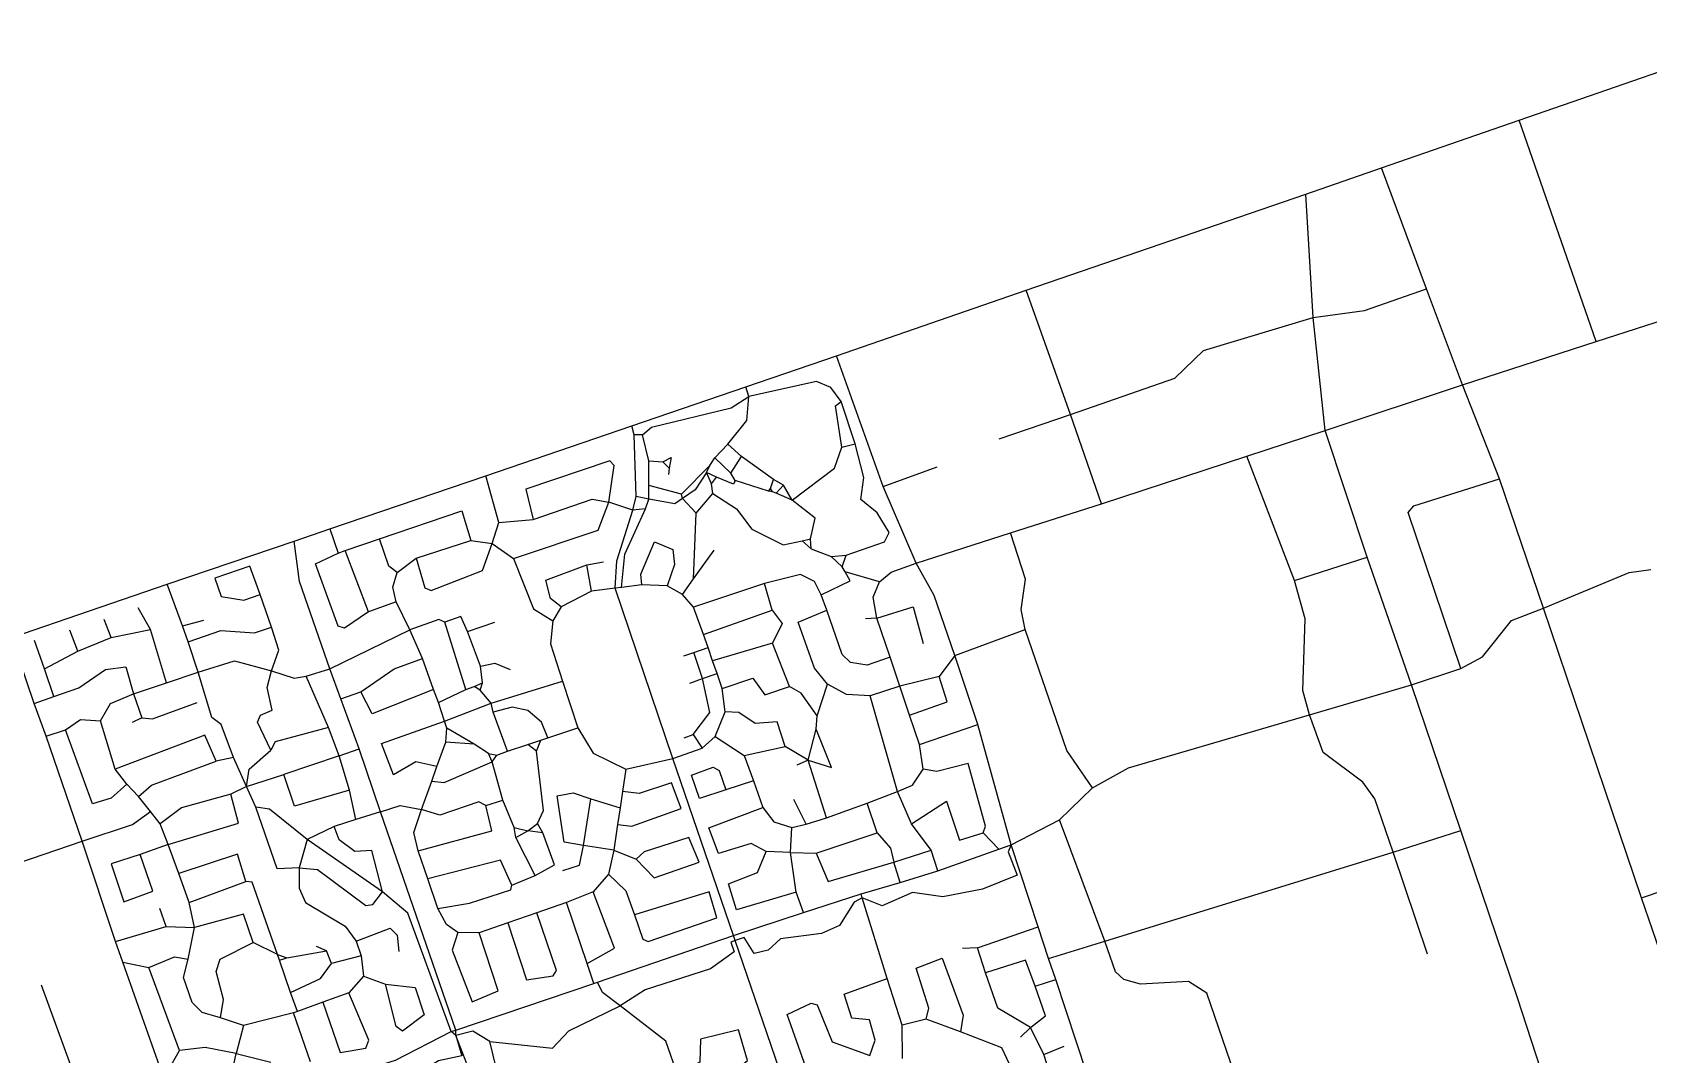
# Model space of a CAD drawing. Header units: metres. Extents: x 609554 to 651406, y 4826501 to 4857446.
# Drawn here: x 636972 to 641570, y 4852765 to 4855672 of the extents above; entities that cross this region are included whole.
import ezdxf

# ---------------------------------------------------------------- set-up
doc = ezdxf.new("R2010")
doc.units = ezdxf.units.M

msp = doc.modelspace()

# ---------------------------------------------------------------- linework, layer by layer
at = {"layer": 'ROADS'}
for points in [[(641201.4, 4855422.2), (641924.4, 4855672.4)], [(640809.9, 4855286.9), (641201.4, 4855422.2)], [(641420.5, 4854793), (641201.4, 4855422.2)], [(640594.2, 4855212.5), (640809.9, 4855286.9)], [(640938, 4854942.9), (640809.9, 4855286.9)], [(639799, 4854938.8), (640594.2, 4855212.5)], [(640615.4, 4854861.6), (640594.2, 4855212.5)], [(639259.6, 4854752.1), (639799, 4854938.8)], [(639924.7, 4854585.5), (639799, 4854938.8)], [(640615.4, 4854861.6), (640761.8, 4854881.7), (640938, 4854942.9)], [(641040.1, 4854669.6), (640938, 4854942.9)], [(641420.5, 4854793), (641702.5, 4854884)], [(639924.7, 4854585.5), (640221.4, 4854689.3), (640303.3, 4854767.9), (640615.4, 4854861.6)], [(640649.7, 4854540.4), (640615.4, 4854861.6)], [(641040.1, 4854669.6), (641420.5, 4854793)], [(639001.7, 4854663.8), (639259.6, 4854752.1)], [(639392.4, 4854381), (639259.6, 4854752.1)], [(638677.3, 4854553.5), (639001.7, 4854663.8)], [(639010.1, 4854636.3), (639001.7, 4854663.8)], [(639272.3, 4854622.6), (639243.8, 4854662.3), (639202.8, 4854679.1), (639010.1, 4854636.3)], [(640649.7, 4854540.4), (641040.1, 4854669.6)], [(641145.1, 4854402.9), (641040.1, 4854669.6)], [(638707.5, 4854528.1), (638733.2, 4854549.1), (638959.7, 4854604.5), (639010.1, 4854636.3)], [(638950.4, 4854501.1), (639004.5, 4854568.4), (639010.1, 4854636.3)], [(639274.6, 4854492.7), (639256.5, 4854610.1), (639272.3, 4854622.6)], [(639312.1, 4854502.2), (639272.3, 4854622.6)], [(638261.6, 4854411.2), (638677.3, 4854553.5)], [(638684, 4854527.4), (638677.3, 4854553.5)], [(639721.9, 4854515.9), (639924.7, 4854585.5)], [(640013.5, 4854331.9), (639924.7, 4854585.5)], [(638707.5, 4854528.1), (638684, 4854527.4)], [(638689.5, 4854351.9), (638684, 4854527.4)], [(638726.1, 4854453.9), (638707.5, 4854528.1)], [(638913.8, 4854462.3), (638950.4, 4854501.1)], [(638989.3, 4854466.2), (638950.4, 4854501.1)], [(639274.6, 4854492.7), (639312.1, 4854502.2)], [(639287.1, 4854185.6), (639395.8, 4854223.6), (639409.4, 4854249.8), (639375.1, 4854305.9), (639328.4, 4854344.1), (639337.4, 4854406.8), (639312.1, 4854502.2)], [(640427, 4854467.3), (640649.7, 4854540.4)], [(640768.9, 4854179.7), (640649.7, 4854540.4)], [(638765.7, 4854450.8), (638788.7, 4854463.4), (638783.6, 4854432.7)], [(638898.7, 4854440.6), (638913.8, 4854462.3)], [(638959, 4854419.1), (638913.8, 4854462.3)], [(638959, 4854419.1), (638989.3, 4854466.2)], [(639080.3, 4854400.6), (638989.3, 4854466.2)], [(639133.4, 4854342), (639253.6, 4854432.5), (639274.6, 4854492.7)], [(640013.5, 4854331.9), (640427, 4854467.3)], [(640562.5, 4854113.8), (640427, 4854467.3)], [(637818, 4854260.2), (638261.6, 4854411.2)], [(638298.5, 4854278.4), (638261.6, 4854411.2)], [(638611.9, 4854335.8), (638627.2, 4854440.1), (638614.3, 4854453.9), (638376.2, 4854373.5), (638396.2, 4854287.3)], [(638725.7, 4854383.8), (638726.1, 4854453.9)], [(638726.1, 4854453.9), (638765.7, 4854450.8)], [(638765.7, 4854450.8), (638783.6, 4854432.7)], [(638783.6, 4854432.7), (638781.2, 4854415)], [(638898.7, 4854440.6), (638818.5, 4854358.7)], [(638889.3, 4854420.5), (638857.1, 4854370.9), (638821.4, 4854347)], [(638889.3, 4854420.5), (638898.7, 4854440.6)], [(638904, 4854388.6), (638889.3, 4854420.5)], [(638917.9, 4854407.5), (638889.3, 4854420.5)], [(638970.8, 4854398.2), (638959, 4854419.1)], [(639392.4, 4854381), (639545.4, 4854436.3)], [(638725.3, 4854344.4), (638725.7, 4854383.8)], [(638818.5, 4854358.7), (638725.7, 4854383.8)], [(638904, 4854388.6), (638917.9, 4854407.5)], [(638907.3, 4854361.1), (638904, 4854388.6)], [(638970.8, 4854398.2), (638966.8, 4854387.6), (638917.9, 4854407.5)], [(639066.3, 4854367), (638970.8, 4854398.2)], [(639066.3, 4854367), (639072, 4854375.5)], [(639077.2, 4854365.9), (639066.3, 4854367)], [(639072, 4854375.5), (639080.3, 4854400.6)], [(639077.2, 4854365.9), (639072, 4854375.5)], [(639087.5, 4854361.6), (639077.2, 4854365.9)], [(639108.3, 4854384.7), (639080.3, 4854400.6)], [(639087.5, 4854361.6), (639108.3, 4854384.7)], [(639133.4, 4854342), (639108.3, 4854384.7)], [(639486, 4854163.1), (639392.4, 4854381)], [(641035.8, 4853863), (640885.8, 4854307), (640901.3, 4854325.3), (641145.1, 4854402.9)], [(641270.3, 4854034.3), (641145.1, 4854402.9)], [(638341.1, 4854175.5), (638581.3, 4854256.2), (638611.9, 4854335.8)], [(638396.2, 4854287.3), (638564, 4854345), (638611.9, 4854335.8)], [(638680.1, 4854313.8), (638611.9, 4854335.8)], [(638647.6, 4854093.8), (638657, 4854187.9), (638715.8, 4854317.1)], [(638680.1, 4854313.8), (638689.5, 4854351.9)], [(638715.8, 4854317.1), (638680.1, 4854313.8)], [(638725.3, 4854344.4), (638689.5, 4854351.9)], [(638715.8, 4854317.1), (638725.3, 4854344.4)], [(638821.4, 4854347), (638799.5, 4854331.4), (638725.3, 4854344.4)], [(638821.4, 4854347), (638818.5, 4854358.7)], [(638860, 4854304.9), (638821.4, 4854347)], [(638860, 4854304.9), (638907.3, 4854361.1)], [(638907.3, 4854361.1), (638974.9, 4854317.1), (639018.7, 4854259.7), (639107.3, 4854214.7), (639161.9, 4854226.5)], [(639133.4, 4854342), (639087.5, 4854361.6)], [(639185.7, 4854231.5), (639199.2, 4854291), (639133.4, 4854342)], [(639754.3, 4854248.9), (640013.5, 4854331.9)], [(637959.3, 4854231.8), (638193.9, 4854311.7), (638219.2, 4854227.2)], [(638279.8, 4854218.5), (638298.5, 4854278.4)], [(638298.5, 4854278.4), (638396.2, 4854287.3)], [(638629.6, 4854091.5), (638634.4, 4854169.5), (638680.1, 4854313.8)], [(638852.8, 4854118.4), (638860, 4854304.9)], [(637355.6, 4854103.4), (637716.9, 4854225.5)], [(637716.9, 4854225.5), (637818, 4854260.2)], [(637818.2, 4853862.5), (637731.7, 4854110.7), (637716.9, 4854225.5)], [(637818, 4854260.2), (637841.7, 4854191.6)], [(637862.1, 4854198.6), (637959.3, 4854231.8)], [(638010.2, 4854136.6), (637986.2, 4854154.6), (637959.3, 4854231.8)], [(638063.8, 4854176.5), (638219.2, 4854227.2)], [(638219.2, 4854227.2), (638279.8, 4854218.5)], [(639161.9, 4854226.5), (639185.7, 4854231.5)], [(639161.9, 4854226.5), (639187, 4854203.7)], [(639187, 4854203.7), (639185.7, 4854231.5)], [(639486, 4854163.1), (639754.3, 4854248.9)], [(639796, 4853974.4), (639785, 4854031), (639797, 4854117.1), (639754.3, 4854248.9)], [(637927.8, 4854024), (637860, 4853977.9), (637842.4, 4853983.6), (637777.7, 4854160.8), (637841.7, 4854191.6)], [(637841.7, 4854191.6), (637862.1, 4854198.6)], [(637927.8, 4854024), (637862.1, 4854198.6)], [(638063.8, 4854176.5), (638088.8, 4854092.3), (638106.6, 4854084.7), (638252.6, 4854141.8), (638279.8, 4854218.5)], [(638279.8, 4854218.5), (638341.1, 4854175.5)], [(638705.4, 4854101), (638703.3, 4854131.4), (638742, 4854223.6), (638793.5, 4854202), (638798.2, 4854158.9), (638777.4, 4854097.8)], [(638852.8, 4854118.4), (638911.2, 4854199.5)], [(639187, 4854203.7), (639244, 4854182)], [(639244, 4854182), (639287.1, 4854185.6)], [(639275.8, 4854152.7), (639244, 4854182)], [(639275.8, 4854152.7), (639287.1, 4854185.6)], [(640562.5, 4854113.8), (640768.9, 4854179.7)], [(640895.3, 4853817), (640768.9, 4854179.7)], [(637619.8, 4854073.3), (637591, 4854153.8), (637491.2, 4854119.8), (637509.3, 4854068.3), (637573.8, 4854057.8), (637619.8, 4854073.3)], [(638006.6, 4854052.3), (637997.6, 4854094.7), (638010.2, 4854136.6)], [(638010.2, 4854136.6), (638063.8, 4854176.5)], [(638341.1, 4854175.5), (638397.6, 4854033), (638452.4, 4853998.6)], [(638476.4, 4854038.2), (638445.8, 4854061.9), (638432.8, 4854114), (638549.2, 4854157.5)], [(638549.2, 4854157.5), (638596.4, 4854166.1)], [(638563, 4854083.3), (638549.2, 4854157.5)], [(639215.7, 4854072.7), (639298.1, 4854112.2), (639284.2, 4854138.5)], [(639284.2, 4854138.5), (639275.8, 4854152.7)], [(639381.9, 4854109.2), (639284.2, 4854138.5)], [(639381.9, 4854109.2), (639414.5, 4854137.4), (639486, 4854163.1)], [(639596.2, 4853900.4), (639537.4, 4854071), (639486, 4854163.1)], [(641270.3, 4854034.3), (641514, 4854135.8), (641576.2, 4854144.7)], [(636913.6, 4853951.2), (637355.6, 4854103.4)], [(637398.7, 4853984.3), (637355.6, 4854103.4)], [(638629.6, 4854091.5), (638563, 4854083.3)], [(638647.6, 4854093.8), (638629.6, 4854091.5)], [(638794.3, 4853606.9), (638629.6, 4854091.5)], [(638705.4, 4854101), (638647.6, 4854093.8)], [(638777.4, 4854097.8), (638705.4, 4854101)], [(638821.4, 4854073.8), (638777.4, 4854097.8)], [(638821.4, 4854073.8), (638852.8, 4854118.4)], [(639054.7, 4854105.2), (638852.5, 4854037.3)], [(639215.7, 4854072.7), (639196.5, 4854110.4), (639157.5, 4854130.8), (639054.7, 4854105.2)], [(639076.6, 4854028.7), (639054.7, 4854105.2)], [(639374.4, 4854006.7), (639364, 4854065.7), (639381.9, 4854109.2)], [(640605.2, 4853731.7), (640586.3, 4853800.2), (640592.5, 4854004.4), (640562.5, 4854113.8)], [(637652.7, 4853980.3), (637619.8, 4854073.3)], [(638006.6, 4854052.3), (637927.8, 4854024)], [(638045.5, 4853973.2), (638006.6, 4854052.3)], [(638563, 4854083.3), (638476.4, 4854038.2)], [(638852.5, 4854037.3), (638821.4, 4854073.8)], [(639231.6, 4854029.3), (639215.7, 4854072.7)], [(637195.9, 4853950.9), (637176.6, 4854002.6)], [(637307.8, 4853974.2), (637273.2, 4854035.8)], [(637398.7, 4853984.3), (637459.7, 4854000.8)], [(638145, 4853995.2), (638128.5, 4854002.8), (638045.5, 4853973.2)], [(638210, 4853968.2), (638190.8, 4854011.2), (638145, 4853995.2)], [(638205.5, 4853803.5), (638145, 4853995.2)], [(638210, 4853968.2), (638287.6, 4853994.7)], [(638452.4, 4853998.6), (638445.8, 4853933), (638479.6, 4853827.2)], [(638476.4, 4854038.2), (638452.4, 4853998.6)], [(638881.4, 4853959.4), (638852.5, 4854037.3)], [(638881.4, 4853959.4), (639076.6, 4854028.7)], [(639076.6, 4854028.7), (639104.8, 4853990.9), (639077, 4853935.3)], [(639234, 4853818.1), (639197.2, 4853863.6), (639150.2, 4853994.7), (639231.6, 4854029.3)], [(639411.9, 4853894.9), (639346.7, 4853872.9), (639298.8, 4853879.8), (639275.7, 4853903), (639231.6, 4854029.3)], [(639374.4, 4854006.7), (639342, 4854004.4)], [(639374.4, 4854006.7), (639478, 4854038.3), (639506.1, 4853934.6)], [(639411.9, 4853894.9), (639374.4, 4854006.7)], [(641035.8, 4853863), (641097.1, 4853896.3), (641179.7, 4853999.8), (641270.3, 4854034.3)], [(641445.3, 4853518.9), (641270.3, 4854034.3)], [(636977.6, 4853763.5), (636913.6, 4853951.2)], [(637101.2, 4853912.2), (637078.4, 4853971.8)], [(637101.2, 4853912.2), (637195.9, 4853950.9)], [(637195.9, 4853950.9), (637307.8, 4853974.2)], [(637353.6, 4853822.7), (637307.8, 4853974.2)], [(637415.1, 4853938.9), (637398.7, 4853984.3)], [(637415.1, 4853938.9), (637507.9, 4853971.3), (637604, 4853964.8), (637652.7, 4853980.3)], [(637652, 4853856.1), (637672.9, 4853915.3), (637652.7, 4853980.3)], [(637818.2, 4853862.5), (638045.5, 4853973.2)], [(638081.5, 4853891.6), (638045.5, 4853973.2)], [(638246.6, 4853870.2), (638210, 4853968.2)], [(638894.2, 4853922.4), (638881.4, 4853959.4)], [(639596.2, 4853900.4), (639796, 4853974.4)], [(639987.3, 4853523.6), (639914.2, 4853629.7), (639796, 4853974.4)], [(637006.2, 4853862.2), (636978.5, 4853942.4)], [(637006.2, 4853862.2), (637101.2, 4853912.2)], [(637443.3, 4853852.9), (637415.1, 4853938.9)], [(638825.4, 4853899.6), (638853.3, 4853908.9)], [(638853.3, 4853908.9), (638894.2, 4853922.4)], [(638878.7, 4853834.8), (638853.3, 4853908.9)], [(638907.1, 4853884.9), (638894.2, 4853922.4)], [(639077, 4853935.3), (638907.1, 4853884.9)], [(639126.1, 4853812), (639077, 4853935.3)], [(637033.4, 4853783.6), (637006.2, 4853862.2)], [(637033.4, 4853783.6), (637104.1, 4853808.6), (637179.8, 4853860.5), (637237.8, 4853867.9), (637259.7, 4853790.7)], [(637443.3, 4853852.9), (637547.4, 4853885), (637652, 4853856.1)], [(637751.3, 4853841), (637818.2, 4853862.5)], [(637849.4, 4853776.4), (637818.2, 4853862.5)], [(637906.7, 4853796.6), (638001.7, 4853862.4), (638081.5, 4853891.6)], [(638113.2, 4853803.1), (638081.5, 4853891.6)], [(638246.6, 4853870.2), (638287.7, 4853878.2), (638330.9, 4853860.5)], [(638252.1, 4853822.4), (638246.6, 4853870.2)], [(638919.7, 4853848.5), (638907.1, 4853884.9)], [(639439.7, 4853812.5), (639411.9, 4853894.9)], [(639596.2, 4853900.4), (639551.3, 4853840.7)], [(639661.2, 4853703.9), (639596.2, 4853900.4)], [(640895.3, 4853817), (641035.8, 4853863)], [(637259.7, 4853790.7), (637353.6, 4853822.7)], [(637353.6, 4853822.7), (637443.3, 4853852.9)], [(637544.3, 4853610), (637509.1, 4853703.9), (637482.3, 4853723.4), (637443.3, 4853852.9)], [(637650, 4853630.4), (637612.8, 4853710.3), (637620.7, 4853730), (637654.4, 4853744.6), (637639.5, 4853808.8), (637652, 4853856.1)], [(637652, 4853856.1), (637716.6, 4853836.1), (637751.3, 4853841)], [(637814.1, 4853695.1), (637751.3, 4853841)], [(638205.5, 4853803.5), (638229.1, 4853811.8)], [(638229.1, 4853811.8), (638252.1, 4853822.4)], [(638246.1, 4853801.2), (638229.1, 4853811.8)], [(638246.1, 4853801.2), (638252.1, 4853822.4)], [(638277.6, 4853764.1), (638479.6, 4853827.2)], [(638479.6, 4853827.2), (638523.3, 4853694.2)], [(638841.8, 4853821.8), (638878.7, 4853834.8)], [(638851.8, 4853675.1), (638899.1, 4853737.7), (638878.7, 4853834.8)], [(638878.7, 4853834.8), (638919.7, 4853848.5)], [(638934.5, 4853806.4), (638919.7, 4853848.5)], [(638934.5, 4853806.4), (639021.5, 4853835.9), (639055.6, 4853788.4), (639126.1, 4853812)], [(639204, 4853728.1), (639159.4, 4853792.8), (639126.1, 4853812)], [(639204, 4853728.1), (639234, 4853818.1)], [(639355.2, 4853785.4), (639287.8, 4853788.8), (639234, 4853818.1)], [(639439.7, 4853812.5), (639355.2, 4853785.4)], [(639551.3, 4853840.7), (639439.7, 4853812.5)], [(639467.1, 4853730.1), (639439.7, 4853812.5)], [(639467.1, 4853730.1), (639574.2, 4853768.7), (639551.3, 4853840.7)], [(640605.2, 4853731.7), (640895.3, 4853817)], [(641035.1, 4853402.3), (640895.3, 4853817)], [(636977.6, 4853763.5), (637033.4, 4853783.6)], [(637165.8, 4853714.1), (637194.7, 4853763.5), (637259.7, 4853790.7)], [(637259.7, 4853790.7), (637283.8, 4853722.4)], [(637283.8, 4853722.4), (637313.9, 4853720.1), (637441.3, 4853766.8)], [(637849.4, 4853776.4), (637906.7, 4853796.6)], [(637901.9, 4853635), (637849.4, 4853776.4)], [(638113.2, 4853803.1), (637938.2, 4853734.3), (637906.7, 4853796.6)], [(638127, 4853766.4), (638113.2, 4853803.1)], [(638127, 4853766.4), (638205.5, 4853803.5)], [(638144.7, 4853713.7), (638127, 4853766.4)], [(638277.6, 4853764.1), (638246.1, 4853801.2)], [(638942.7, 4853739.6), (638934.5, 4853806.4)], [(639432.5, 4853513.7), (639355.2, 4853785.4)], [(637011.3, 4853670.5), (636977.6, 4853763.5)], [(637283.8, 4853722.4), (637256.1, 4853709.3)], [(638144.7, 4853713.7), (638277.6, 4853764.1)], [(638283, 4853739), (638277.6, 4853764.1)], [(638438.2, 4853666.1), (638420.3, 4853710.2), (638381.8, 4853744), (638337.2, 4853752.9), (638283, 4853739)], [(638323.4, 4853628.1), (638283, 4853739)], [(638914.4, 4853669.3), (638942.7, 4853739.6)], [(639113.9, 4853641.4), (639090.3, 4853711.6), (639027.9, 4853706.6), (638981.2, 4853737.6), (638942.7, 4853739.6)], [(639201.5, 4853690.8), (639204, 4853728.1)], [(639495.7, 4853647.1), (639467.1, 4853730.1)], [(640504.4, 4853701.5), (640605.2, 4853731.7)], [(640843.3, 4853340.9), (640790.5, 4853492.7), (640756.6, 4853539.5), (640644.1, 4853624.7), (640605.2, 4853731.7)], [(637011.3, 4853670.5), (637066.2, 4853688.8)], [(637066.2, 4853688.8), (637109.3, 4853718.4), (637165.8, 4853714.1)], [(637240.6, 4853533.7), (637196, 4853493.9), (637143.3, 4853477.9), (637066.2, 4853688.8)], [(637207.5, 4853577.1), (637165.8, 4853714.1)], [(637495.3, 4853599.2), (637462.2, 4853673.7), (637207.5, 4853577.1)], [(637814.1, 4853695.1), (637662.7, 4853654.9), (637650, 4853630.4)], [(637845.2, 4853615.2), (637814.1, 4853695.1)], [(638122.4, 4853584.3), (638062.6, 4853597.5), (637999.8, 4853560.8), (637964.8, 4853649.8), (638144.7, 4853713.7)], [(638150.6, 4853693.3), (638144.7, 4853713.7)], [(638148.2, 4853653.5), (638150.6, 4853693.3)], [(638228.4, 4853647.5), (638150.6, 4853693.3)], [(638438.2, 4853666.1), (638523.3, 4853694.2)], [(638523.3, 4853694.2), (638567.7, 4853622.7), (638660.2, 4853576.6)], [(638826.3, 4853666), (638851.8, 4853675.1)], [(638851.8, 4853675.1), (638876.9, 4853636.8)], [(639178.8, 4853602.2), (639245, 4853581.4), (639201.5, 4853690.8)], [(639178.8, 4853602.2), (639201.5, 4853690.8)], [(639495.7, 4853647.1), (639661.2, 4853703.9)], [(639756.1, 4853362.1), (639661.2, 4853703.9)], [(639987.3, 4853523.6), (640089.9, 4853580.6), (640504.4, 4853701.5)], [(637114, 4853372.4), (637011.3, 4853670.5)], [(637581, 4853527.6), (637589, 4853576.5), (637650, 4853630.4)], [(637845.2, 4853615.2), (637901.9, 4853635)], [(637962.7, 4853455.8), (637901.9, 4853635)], [(638122.4, 4853584.3), (638148.2, 4853653.5)], [(638228.4, 4853647.5), (638148.2, 4853653.5)], [(638270, 4853621), (638228.4, 4853647.5)], [(638292.8, 4853617), (638323.4, 4853628.1)], [(638323.4, 4853628.1), (638381.5, 4853647)], [(638381.5, 4853647), (638418.4, 4853659.4)], [(638405.8, 4853628.3), (638381.5, 4853647)], [(638405.8, 4853628.3), (638418.4, 4853659.4)], [(638409, 4853422), (638425.6, 4853459), (638405.8, 4853628.3)], [(638418.4, 4853659.4), (638438.2, 4853666.1)], [(638794.3, 4853606.9), (638876.9, 4853636.8)], [(638876.9, 4853636.8), (638914.4, 4853669.3)], [(638914.4, 4853669.3), (638997.2, 4853615.9)], [(638997.2, 4853615.9), (639113.9, 4853641.4)], [(639178.8, 4853602.2), (639113.9, 4853641.4)], [(639506, 4853577.3), (639495.7, 4853647.1)], [(637273.6, 4853499.3), (637311.2, 4853531), (637495.3, 4853599.2)], [(637544.3, 4853610), (637495.3, 4853599.2)], [(637581, 4853527.6), (637544.3, 4853610)], [(637845.2, 4853615.2), (637687.3, 4853561.8)], [(637873.7, 4853517.2), (637845.2, 4853615.2)], [(638108.2, 4853542.8), (638143.1, 4853538.7), (638280.1, 4853597.4)], [(638108.2, 4853542.8), (638122.4, 4853584.3)], [(638270, 4853621), (638292.8, 4853617)], [(638280.1, 4853597.4), (638270, 4853621)], [(638280.1, 4853597.4), (638292.8, 4853617)], [(638310, 4853488.5), (638280.1, 4853597.4)], [(638660.2, 4853576.6), (638794.3, 4853606.9)], [(638966.3, 4853103.4), (638794.3, 4853606.9)], [(638944.7, 4853517.8), (638869.8, 4853493.6), (638846.7, 4853559.8), (638908.3, 4853582.7), (638925.8, 4853573.1), (638944.7, 4853517.8)], [(638997.2, 4853615.9), (639023.1, 4853544)], [(639178.8, 4853602.2), (639146.4, 4853588.1)], [(639231.3, 4853438.6), (639178.8, 4853602.2)], [(639676.2, 4853395.9), (639683.6, 4853415.1), (639633.7, 4853593), (639545, 4853570.6), (639506, 4853577.3)], [(637240.6, 4853533.7), (637207.5, 4853577.1)], [(637581, 4853527.6), (637687.3, 4853561.8)], [(637873.7, 4853517.2), (637717.5, 4853471.4), (637687.3, 4853561.8)], [(638079.1, 4853462.2), (638108.2, 4853542.8)], [(638636.7, 4853419.5), (638676.9, 4853414.7), (638817.5, 4853465.4), (638790.2, 4853538.3), (638698, 4853507.5), (638650.8, 4853513.7)], [(638660.2, 4853576.6), (638650.8, 4853513.7)], [(639023.1, 4853544), (638944.7, 4853517.8)], [(639023.1, 4853544), (639049.6, 4853468)], [(639432.5, 4853513.7), (639475.5, 4853531.3), (639506, 4853577.3)], [(637273.6, 4853499.3), (637240.6, 4853533.7)], [(637308.5, 4853456.9), (637273.6, 4853499.3)], [(637536.6, 4853506.2), (637396.2, 4853467.3), (637335.9, 4853421.4)], [(637358, 4853362.8), (637558.8, 4853422.8), (637536.6, 4853506.2)], [(637581, 4853527.6), (637536.6, 4853506.2)], [(637607.3, 4853469.2), (637581, 4853527.6)], [(637892.6, 4853433.5), (637873.7, 4853517.2)], [(638539.6, 4853359.5), (638485, 4853369.1), (638465.1, 4853500.7), (638510.1, 4853509.9), (638560.4, 4853492)], [(638539.6, 4853359.5), (638560.4, 4853492)], [(638560.4, 4853492), (638643.9, 4853467.3)], [(638650.8, 4853513.7), (638643.9, 4853467.3)], [(639172.9, 4853420.5), (639138.4, 4853490.7)], [(639346.6, 4853480.1), (639432.5, 4853513.7)], [(639472.7, 4853420.9), (639432.5, 4853513.7)], [(639894, 4853433.2), (639987.3, 4853523.6)], [(641549, 4853210.9), (641445.3, 4853518.9)], [(637114, 4853372.4), (637256.9, 4853419), (637308.5, 4853456.9)], [(637335.9, 4853421.4), (637308.5, 4853456.9)], [(637731, 4853296.6), (637668.3, 4853293.5), (637607.3, 4853469.2)], [(637754.2, 4853377), (637646.8, 4853462.9), (637607.3, 4853469.2)], [(637962.7, 4853455.8), (637892.6, 4853433.5)], [(637962.7, 4853455.8), (638018.2, 4853473.3), (638079.1, 4853462.2)], [(638176.3, 4852834.6), (637962.7, 4853455.8)], [(638069.4, 4853344.7), (638056.9, 4853396.3), (638079.1, 4853462.2)], [(638069.4, 4853344.7), (638278.7, 4853401.1), (638261.5, 4853473.8)], [(638261.5, 4853473.8), (638241.8, 4853484), (638130.8, 4853445.9), (638079.1, 4853462.2)], [(638261.5, 4853473.8), (638310, 4853488.5)], [(638342.8, 4853410.7), (638310, 4853488.5)], [(638643.9, 4853467.3), (638636.7, 4853419.5)], [(639059.7, 4853342.3), (639016.4, 4853365.5), (638923.6, 4853336.6), (638896.4, 4853409.7), (639049.6, 4853468)], [(639049.6, 4853468), (639081.4, 4853426.7), (639132.4, 4853411.1)], [(639231.3, 4853438.6), (639346.6, 4853480.1)], [(639374.9, 4853395.9), (639346.6, 4853480.1)], [(639472.7, 4853420.9), (639572.1, 4853486.2), (639609.1, 4853374.8), (639676.2, 4853395.9)], [(637358, 4853362.8), (637335.9, 4853421.4)], [(637830.9, 4853413.4), (637754.2, 4853377)], [(637892.6, 4853433.5), (637830.9, 4853413.4)], [(637967.6, 4853227.7), (637938.1, 4853345.4), (637889.1, 4853342.5), (637845.1, 4853375.7), (637830.9, 4853413.4)], [(638347.4, 4853382.8), (638342.8, 4853410.7)], [(638342.8, 4853410.7), (638381.1, 4853401.3)], [(638347.4, 4853382.8), (638381.1, 4853401.3)], [(638381.1, 4853401.3), (638409, 4853422)], [(638424.2, 4853396), (638381.1, 4853401.3)], [(638424.2, 4853396), (638409, 4853422)], [(638636.7, 4853419.5), (638625.6, 4853346.1)], [(639128.7, 4853340.3), (639132.4, 4853411.1)], [(639132.4, 4853411.1), (639172.9, 4853420.5)], [(639172.9, 4853420.5), (639231.3, 4853438.6)], [(639528.4, 4853346.1), (639472.7, 4853420.9)], [(639756.1, 4853362.1), (639894, 4853433.2)], [(640022.4, 4853087.5), (639894, 4853433.2)], [(640843.3, 4853340.9), (641035.1, 4853402.3)], [(641196.4, 4852926.5), (641035.1, 4853402.3)], [(636860.7, 4853285.5), (637114, 4853372.4)], [(637208.6, 4853086.6), (637114, 4853372.4)], [(637358, 4853362.8), (637278.4, 4853334.4)], [(637388.6, 4853280.4), (637358, 4853362.8)], [(637754.2, 4853377), (637731, 4853296.6)], [(637967.6, 4853227.7), (637754.2, 4853377)], [(638402.7, 4853274.2), (638347.4, 4853382.8)], [(638402.7, 4853274.2), (638456.9, 4853304.3), (638424.2, 4853396)], [(638481.3, 4853288.6), (638528, 4853304), (638539.6, 4853359.5)], [(638625.6, 4853346.1), (638539.6, 4853359.5)], [(638689.2, 4853321), (638740.6, 4853267.6), (638869, 4853312.2), (638839.6, 4853382.2), (638712.7, 4853341.6), (638689.2, 4853321)], [(639201.4, 4853337.6), (639374.9, 4853395.9)], [(639756.1, 4853362.1), (639747.5, 4853341.9), (639773.4, 4853275.1), (639674.8, 4853236), (639562.3, 4853213.3), (639475.5, 4853225.6), (639389.6, 4853188.3), (639332.9, 4853211.1)], [(639374.9, 4853395.9), (639412.7, 4853352.5), (639422.2, 4853312.8)], [(639721.5, 4853349), (639676.2, 4853395.9)], [(639721.5, 4853349), (639756.1, 4853362.1)], [(639833, 4853128.2), (639756.1, 4853362.1)], [(637278.4, 4853334.4), (637196.5, 4853307.9), (637232.4, 4853199.5), (637314.5, 4853230), (637278.4, 4853334.4)], [(637579.3, 4853257.8), (637555.8, 4853335.4), (637388.6, 4853280.4)], [(638097.2, 4853264.9), (638069.4, 4853344.7)], [(638335.6, 4853247), (638304, 4853317.9), (638097.2, 4853264.9)], [(638625.6, 4853346.1), (638611.1, 4853278.4)], [(638625.6, 4853346.1), (638689.2, 4853321)], [(639145.1, 4853227), (638975.1, 4853176.9), (638951.8, 4853251.1), (639035, 4853282.7), (639059.7, 4853342.3)], [(639128.7, 4853340.3), (639059.7, 4853342.3)], [(639145.1, 4853227), (639128.7, 4853340.3)], [(639128.7, 4853340.3), (639201.4, 4853337.6)], [(639201.4, 4853337.6), (639235.6, 4853257.2), (639422.2, 4853312.8)], [(639422.2, 4853312.8), (639528.4, 4853346.1)], [(639440.8, 4853254.6), (639422.2, 4853312.8)], [(639548.1, 4853287.4), (639528.4, 4853346.1)], [(639548.1, 4853287.4), (639721.5, 4853349)], [(640664.9, 4853285.7), (640843.3, 4853340.9)], [(640940.8, 4853050.3), (640843.3, 4853340.9)], [(637417.7, 4853197.9), (637388.6, 4853280.4)], [(637731, 4853296.6), (637730.9, 4853238.6), (637749, 4853197.9), (637861.7, 4853129.9), (637893.4, 4853087.3)], [(637731, 4853296.6), (637783.4, 4853291.5), (637920.9, 4853189), (637940.6, 4853192.4), (637967.6, 4853227.7)], [(638125.4, 4853180.8), (638097.2, 4853264.9)], [(638335.6, 4853247), (638402.7, 4853274.2)], [(638611.1, 4853278.4), (638567.7, 4853228)], [(638611.1, 4853278.4), (638660.4, 4853231.2), (638685.2, 4853162.2)], [(639440.8, 4853254.6), (639548.1, 4853287.4)], [(640022.4, 4853087.5), (640664.9, 4853285.7)], [(641549, 4853210.9), (641745.9, 4853277.5)], [(637417.7, 4853197.9), (637579.3, 4853257.8)], [(637669.1, 4853049.4), (637597.3, 4853255.3), (637579.3, 4853257.8)], [(638163.6, 4852830.8), (638039.9, 4853167.6), (637967.6, 4853227.7)], [(638125.4, 4853180.8), (638215.1, 4853195.9), (638333.3, 4853233.9), (638335.6, 4853247)], [(638567.7, 4853228), (638491.1, 4853197.2)], [(638549.8, 4853024.5), (638627.8, 4853068), (638567.7, 4853228)], [(638685.2, 4853162.2), (638708.6, 4853093.1), (638724, 4853086.7), (638919, 4853154), (638897.2, 4853228), (638685.2, 4853162.2)], [(639165.9, 4853168.8), (639145.1, 4853227)], [(639165.9, 4853168.8), (639329.2, 4853222)], [(639329.2, 4853222), (639440.8, 4853254.6)], [(639332.9, 4853211.1), (639329.2, 4853222)], [(637352.9, 4853129.1), (637335.1, 4853180.2)], [(637433.5, 4853126.3), (637417.7, 4853197.9)], [(638182.2, 4853112.4), (638150, 4853134.6), (638125.4, 4853180.8)], [(638324.2, 4853140), (638377.2, 4852977.5), (638453.5, 4852989), (638463.4, 4853004.5), (638406.7, 4853168)], [(638406.7, 4853168), (638324.2, 4853140)], [(638491.1, 4853197.2), (638406.7, 4853168)], [(638549.8, 4853024.5), (638491.1, 4853197.2)], [(638966.3, 4853103.4), (639165.9, 4853168.8)], [(639332.9, 4853211.1), (639309.4, 4853198.2), (639268, 4853131.8), (639217.2, 4853109), (639099.8, 4853094.7), (639064.7, 4853062.5), (639025.1, 4853052.4), (638996.5, 4853098), (638971.3, 4853089.3)], [(639403.4, 4852981.1), (639332.9, 4853211.1)], [(641776.5, 4852750.9), (641733.9, 4852850.2), (641632.5, 4852968.4), (641549, 4853210.9)], [(637208.6, 4853086.6), (637352.9, 4853129.1)], [(637352.9, 4853129.1), (637433.5, 4853126.3)], [(637415.1, 4853036.5), (637433.5, 4853126.3)], [(637600.5, 4853083.4), (637572.7, 4853164.7), (637433.5, 4853126.3)], [(637893.4, 4853087.3), (637989.9, 4853124.3), (638009.4, 4853104.6), (638014.6, 4853058.7)], [(638324.2, 4853140), (638243, 4853111.4)], [(639660.3, 4853068.7), (639833, 4853128.2)], [(639862.9, 4853038.5), (639833, 4853128.2)], [(637229.3, 4853027.9), (637208.6, 4853086.6)], [(637507.1, 4852869.5), (637515.8, 4852921.6), (637494.9, 4853001.3), (637506.5, 4853036.5), (637600.5, 4853083.4)], [(637669.1, 4853049.4), (637600.5, 4853083.4)], [(637893.4, 4853087.3), (637906.9, 4853045.7)], [(638182.2, 4853112.4), (638166.5, 4853062.1), (638222.9, 4852914.8), (638296.6, 4852946.7), (638243, 4853111.4)], [(638243, 4853111.4), (638182.2, 4853112.4)], [(638579.3, 4852971.3), (638966.3, 4853103.4)], [(638971.3, 4853089.3), (638958.9, 4853085.1), (638968.1, 4853057.4), (638901.2, 4853009.3), (638715.1, 4852948.8), (638643.9, 4852904.2)], [(638971.3, 4853089.3), (638966.3, 4853103.4)], [(639107.4, 4852691.6), (638971.3, 4853089.3)], [(639862.9, 4853038.5), (640022.4, 4853087.5)], [(640516.1, 4852348.6), (640312.9, 4852939.3), (640260.5, 4852973.4), (640124, 4852965.1), (640076.7, 4852978.9), (640053, 4853000.7), (640022.4, 4853087.5)], [(637303.8, 4853012.6), (637376.7, 4853043.5), (637415.1, 4853036.5)], [(637507.1, 4852869.5), (637455.4, 4852884.5), (637426.9, 4852913), (637401.8, 4852984.6), (637415.1, 4853036.5)], [(637674.7, 4853033.7), (637669.1, 4853049.4)], [(637669.1, 4853049.4), (637695.6, 4853040.6)], [(637674.7, 4853033.7), (637695.6, 4853040.6)], [(637706.5, 4852941.6), (637674.7, 4853033.7)], [(637695.6, 4853040.6), (637808.4, 4853059.9)], [(637808.4, 4853059.9), (637779.9, 4853072.5)], [(637823.4, 4853023.9), (637808.4, 4853059.9)], [(637906.9, 4853045.7), (637823.4, 4853023.9)], [(637906.9, 4853045.7), (637913.9, 4852988.2)], [(639514.8, 4852866), (639521.9, 4852897), (639486.1, 4853011.3), (639559.9, 4853039.4), (639620, 4852877), (639612.4, 4852829.9)], [(639660.3, 4853068.7), (639617.4, 4853067.1)], [(639683.2, 4852997.3), (639660.3, 4853068.7)], [(639824.4, 4852959.7), (639797, 4853033.3), (639683.2, 4852997.3)], [(639883.2, 4852978.7), (639862.9, 4853038.5)], [(637229.3, 4853027.9), (637303.8, 4853012.6)], [(637345.9, 4852697.9), (637229.3, 4853027.9)], [(637390.9, 4852776.4), (637303.8, 4853012.6)], [(637706.5, 4852941.6), (637791.5, 4852981.4), (637823.4, 4853023.9)], [(637913.9, 4852988.2), (637872.3, 4852941.1)], [(637913.9, 4852988.2), (637976.4, 4852965)], [(638569.2, 4852967), (638549.8, 4853024.5)], [(639811.7, 4852842), (639718.3, 4852896.9), (639683.2, 4852997.3)], [(637125.1, 4852614.4), (636998.5, 4852962.3)], [(637725.8, 4852888.1), (637706.5, 4852941.6)], [(637798, 4852913.8), (637847.8, 4852770.7), (637920.9, 4852783), (637928.8, 4852806.1), (637872.3, 4852941.1)], [(637872.3, 4852941.1), (637798, 4852913.8)], [(637976.4, 4852965), (638060.9, 4852955.5), (638086.3, 4852878), (638025.4, 4852831.9), (638007, 4852844.6), (637976.4, 4852965)], [(638176.3, 4852834.6), (638569.2, 4852967)], [(638569.2, 4852967), (638579.3, 4852971.3)], [(638643.9, 4852904.2), (638593.4, 4852941.3), (638579.3, 4852971.3)], [(639354.1, 4852762.7), (639369, 4852806.4), (639353.6, 4852864.4), (639302.7, 4852868.5), (639281.5, 4852936.9), (639403.4, 4852981.1)], [(639446.3, 4852848.8), (639403.4, 4852981.1)], [(639811.7, 4852842), (639854.2, 4852874.9), (639824.4, 4852959.7)], [(639824.4, 4852959.7), (639883.2, 4852978.7)], [(639971.5, 4852710.9), (639883.2, 4852978.7)], [(637798, 4852913.8), (637725.8, 4852888.1)], [(638273.5, 4852801.9), (638451.4, 4852783.6), (638497.9, 4852832.8), (638643.9, 4852904.2)], [(638809.2, 4852702.7), (638774.2, 4852803.6), (638643.9, 4852904.2)], [(639178, 4852713.4), (639119.5, 4852879.5), (639187.2, 4852911.4), (639204.6, 4852906.9), (639247, 4852800.9), (639354.1, 4852762.7)], [(641302.5, 4852600.4), (641196.4, 4852926.5)], [(637573, 4852847.7), (637507.1, 4852869.5)], [(637573, 4852847.7), (637551.8, 4852768.2)], [(637715, 4852884.3), (637573, 4852847.7)], [(637725.8, 4852888.1), (637715, 4852884.3)], [(637763.7, 4852744.1), (637715, 4852884.3)], [(639514.8, 4852866), (639446.3, 4852848.8)], [(639447, 4852753.7), (639446.3, 4852848.8)], [(639612.4, 4852829.9), (639514.8, 4852866)], [(637858.6, 4852703.6), (638004.9, 4852749.5), (638163.6, 4852830.8)], [(638177, 4852819.7), (638193.4, 4852761.7), (638127.2, 4852747.4), (638030.5, 4852687.4), (637950.4, 4852672.1), (637861.9, 4852690.9)], [(638163.6, 4852830.8), (638176.3, 4852834.6)], [(638177, 4852819.7), (638163.6, 4852830.8)], [(638177, 4852819.7), (638176.3, 4852834.6)], [(638273.5, 4852801.9), (638224.8, 4852831.9), (638177, 4852819.7)], [(638256.2, 4852615), (638177, 4852819.7)], [(638506.7, 4852426.8), (638478, 4852452.1), (638431.2, 4852555), (638320, 4852611.7), (638273.5, 4852801.9)], [(638854.3, 4852487.2), (638893.4, 4852545.9), (638917, 4852652.3), (638942.5, 4852696), (639006.4, 4852748.2), (638980.9, 4852835.2), (638872.8, 4852809), (638870.6, 4852743.7), (638809.2, 4852702.7)], [(639758.1, 4852723.9), (639730.1, 4852784.5), (639612.4, 4852829.9)], [(639782.9, 4852814.4), (639811.7, 4852842)], [(639848.9, 4852765.6), (639811.7, 4852842)], [(637345.9, 4852697.9), (637390.9, 4852776.4)], [(637551.8, 4852768.2), (637463.5, 4852785.7), (637390.9, 4852776.4)], [(637536.5, 4852696), (637551.8, 4852768.2)], [(637551.8, 4852768.2), (637650.4, 4852743.5)], [(639848.9, 4852765.6), (639906.9, 4852788.7)], [(639876.9, 4852679.9), (639848.9, 4852765.6)]]:
    msp.add_lwpolyline(points, dxfattribs=at)

doc.saveas('drawing.dxf')
